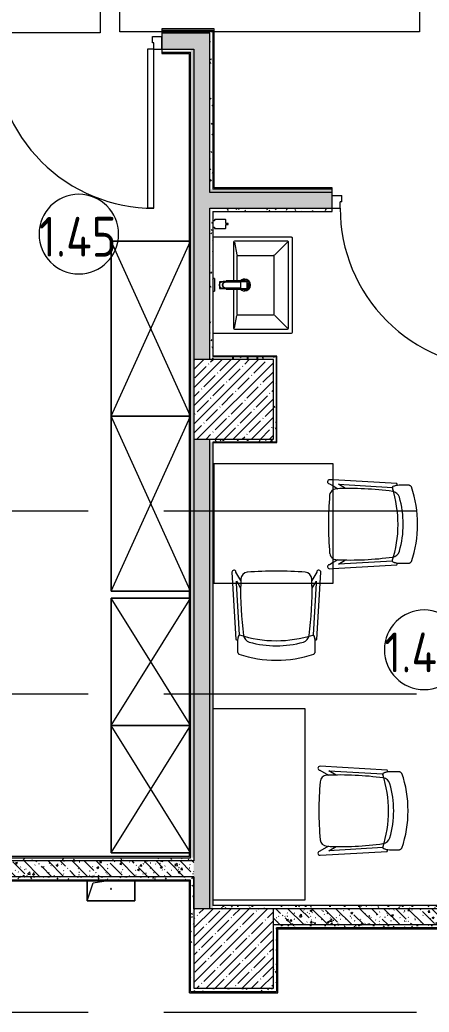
# Model space of a CAD drawing. Header units: millimetres. Extents: x 35881 to 234190, y -8553 to 29063.
# Drawn here: x 77487 to 80059, y 15000 to 21234 of the extents above; entities that cross this region are included whole.
import ezdxf

# ---------------------------------------------------------------- set-up
doc = ezdxf.new("R2010")
doc.units = ezdxf.units.MM
doc.linetypes.add('Осевая', pattern=[3175, 635, -476.25, 1587.5, -476.25])
for name, color, linetype, lineweight in [('0-1', 7, 'Continuous', 9), ('A-AREA-IDEN', 7, 'Continuous', 9), ('A-DOOR', 7, 'Continuous', 9), ('A-DOOR-1', 7, 'Continuous', 13), ('A-DOOR-FRAM', 7, 'Continuous', 13), ('A-GENM', 7, 'Continuous', 9), ('A-WALL', 7, 'Continuous', 9), ('E-ELEC-FIXT-IDEN', 7, 'Continuous', 9), ('I-WALL', 7, 'Continuous', 9), ('P-SANR-FIXT', 7, 'Continuous', 9), ('S-COLS', 7, 'Continuous', 9), ('Оси-2', 7, 'Осевая', 9)]:
    doc.layers.add(name, color=color, linetype=linetype, lineweight=lineweight)
for name, color, linetype, lineweight, true_color in [('A-WALL-1', 7, 'Continuous', 9, 0x3c3c3c), ('A-WALL-FNSH-1', 7, 'Continuous', 9, 0x3c3c3c), ('I-FURN-1', 7, 'Continuous', 9, 0xf0f0f0)]:
    doc.layers.add(name, color=color, linetype=linetype, lineweight=lineweight, true_color=true_color)
doc.styles.add('GOST Common_1', font='GOST_Common.ttf', dxfattribs={"width": 0.9, "height": 250})
pattern_1 = [(135, (0, 0), (-75.43415, -75.43415), [106.68, -17.78, 3.556, -17.78]), (135, (0, 75.39), (-75.43415, -75.43415), []), (50, (0, 0), (127.52922, -11.15758), [13.335, -146.685]), (355, (0, 0), (-24.66966, 133.74002), [10.668, -117.348]), (100.451, (10.63, -0.93), (102.85973, 122.58178), [11.333, -124.663]), (46.184, (0, 35.56), (189.75516, -29.43036), [20.002, -220.027]), (96.636, (15.81, 33.1), (166.1822, 173.1996), [17, -186.995]), (351.184, (0, 35.56), (166.18393, 173.19757), [16.002, -176.022]), (21, (17.78, 26.67), (106.13027, -71.58603), [13.335, -146.685]), (326, (17.78, 26.67), (43.26188, 128.93175), [10.668, -117.348]), (71.451, (26.62, 20.7), (149.39198, 57.34505), [11.333, -124.663]), (37.5, (0, 0), (2.162228, 59.188357), [3.353, -112.573, 3.353, -115.773, -117.792]), (37.5, (0, 0), (2.162228, 59.188357), [-235.052, 3.353, -114.44]), (7.5, (0, 0), (46.773857, 70.126152), [3.353, -64.567, 3.353, -109.906, -44.894]), (7.5, (0, 0), (46.773857, 70.126152), [-181.178, 3.353, -41.542]), (327.5, (-39.65, 0), (94.91367, -4.010093), [3.353, -41.097, 3.353, -135.331, -184.023]), (327.5, (-39.65, 0), (94.91367, -4.010093), [-183.134, 3.353, -180.67]), (317.5, (-57.43, 0), (103.69057, 17.79882), [3.353, -54.432, 3.353, -88.748, -130.683]), (317.5, (-57.43, 0), (103.69057, 17.79882), [-149.885, 3.353, -127.33])]
pattern_2 = [(0, (0, 0), (121.92, 30.48), [10.058, -81.382, 10.058, -81.382, -487.68]), (0, (0, 0), (121.92, 30.48), [-182.88, 10.058, -172.822, 10.058, -81.382, -213.36]), (0, (0, 0), (121.92, 30.48), [-457.2, 10.058, -50.902, 10.058, -142.342]), (120, (45.72, 15.24), (-87.356454, 90.345817), [10.058, -81.382, 10.058, -81.382, -487.68]), (120, (45.72, 15.24), (-87.356454, 90.345817), [-182.88, 10.058, -172.822, 10.058, -81.382, -213.36]), (120, (45.72, 15.24), (-87.356454, 90.345817), [-457.2, 10.058, -50.902, 10.058, -142.342]), (240, (60.96, 76.2), (-34.563546, -120.825817), [10.058, -81.382, 10.058, -81.382, -487.68]), (240, (60.96, 76.2), (-34.563546, -120.825817), [-182.88, 10.058, -172.822, 10.058, -81.382, -213.36]), (240, (60.96, 76.2), (-34.563546, -120.825817), [-457.2, 10.058, -50.902, 10.058, -142.342])]

# ---------------------------------------------------------------- blocks, each defined once
blk = doc.blocks.new('110_Дверь_СКБ_1Ст_Внутренняя1 - Д-11п 1100x2100h_кладовые _все__ коридор _между помещениями блока столовой__ моечные _все_ 2-32102277-План размещения напольных электротехнических лючков и розеток 1 этажа в осях 12-23')
at = {"layer": 'A-DOOR'}
blk.add_arc((-487.5, 50), 1000, 360, 90, dxfattribs=at)
at = {"layer": 'A-DOOR-1'}
for p, q in [((-487.5, 1050), (-447.5, 1050)), ((-487.5, 1050), (-487.5, 50)), ((-447.5, 50), (-447.5, 1050)), ((-487.5, 50), (-447.5, 50))]:
    blk.add_line(p, q, dxfattribs=at)
at = {"layer": 'A-DOOR-FRAM'}
for p, q in [((-487.5, 50), (-537.5, 50)), ((-537.5, 50), (-537.5, -30)), ((-487.5, 50), (-487.5, 10)), ((-487.5, 10), (-477.5, 10)), ((-477.5, 10), (-477.5, -30)), ((502.5, 10), (512.5, 10)), ((502.5, 10), (502.5, -30)), ((562.5, 50), (512.5, 50)), ((512.5, 50), (512.5, 10)), ((562.5, 50), (562.5, -30)), ((-477.5, -30), (-537.5, -30)), ((562.5, -30), (502.5, -30))]:
    blk.add_line(p, q, dxfattribs=at)
blk = doc.blocks.new('BSC_Колонна _Прямоугольная - 500х500-V32-План размещения напольных электротехнических лючков и розеток 1 этажа в осях 12-23')
at = {"layer": 'S-COLS'}
h = blk.add_hatch(dxfattribs=at)
h.set_pattern_fill('FP_46', color=256, style=0, pattern_type=2)
h.set_pattern_definition([(45, (-78830, -15400), (-57.02463, 57.02463), []), (45, (-78772.975, -15400), (-57.02463, 57.02463), [100.806, -20.161, 3.353, -16.808])])
h.paths.add_polyline_path([(-250, -250), (250, -250), (250, 250), (-250, 250)])
for p, q in [((250, 250), (-250, 250)), ((-250, 250), (-250, -250)), ((250, -250), (250, 250)), ((-250, -250), (250, -250))]:
    blk.add_line(p, q, dxfattribs=at)
blk = doc.blocks.new('GM_Отверстие прямоугольное _в плите_ - Отверстие-V41-План размещения напольных электротехнических лючков и розеток 1 этажа в осях 12-23')
at = {"layer": 'A-GENM'}
for p, q in [((-150, -75), (-150, 47)), ((-150, 47), (-150, -75)), ((-150, -75), (-112.5, 37.5)), ((-112.5, 37.5), (-46, 47)), ((150, 47), (150, -75)), ((150, -75), (150, 47)), ((150, -75), (-150, -75)), ((-150, -75), (150, -75))]:
    blk.add_line(p, q, dxfattribs=at)
for start, end in [(360, 180), (180, 360)]:
    blk.add_arc((0, 0), 2.5, start, end, dxfattribs=at)
blk = doc.blocks.new('BSC_Колонна _Прямоугольная - 500х500-V44-План размещения напольных электротехнических лючков и розеток 1 этажа в осях 12-23')
at = {"layer": 'S-COLS'}
h = blk.add_hatch(dxfattribs=at)
h.set_pattern_fill('FP_49', color=256, style=0, pattern_type=2)
h.set_pattern_definition([(45, (-78830, -18850), (-57.02463, 57.02463), []), (45, (-78772.975, -18850), (-57.02463, 57.02463), [100.806, -20.161, 3.353, -16.808])])
h.paths.add_polyline_path([(-250, -250), (250, -250), (250, 250), (-250, 250), (-250, 246.9)])
for p, q in [((250, 250), (-250, 250)), ((-250, 250), (-250, -250)), ((250, -250), (250, 250)), ((-250, -250), (250, -250))]:
    blk.add_line(p, q, dxfattribs=at)
blk = doc.blocks.new('Шкаф параметрический - 1_139п-V168-План размещения напольных электротехнических лючков и розеток 1 этажа в осях 12-23')
at = {"layer": 'I-FURN-1'}
for p, q in [((0, 0), (1100, 500)), ((0, 500), (1100, 0)), ((1100, 500), (0, 500)), ((0, 500), (0, 0)), ((0, 8), (0, 500)), ((0, 500), (1100, 500)), ((1100, 0), (1100, 500)), ((1100, 500), (1100, 8)), ((0, 0), (1100, 0))]:
    blk.add_line(p, q, dxfattribs=at)
blk = doc.blocks.new('Шкаф параметрический - 1_300п-V172-План размещения напольных электротехнических лючков и розеток 1 этажа в осях 12-23')
at = {"layer": 'I-FURN-1'}
for p, q in [((0, 500), (785.3, 9.2)), ((800, 500), (0, 500)), ((0, 500), (0, 9.2)), ((0, 9.2), (0, 500)), ((0, 500), (800, 500)), ((14.7, 9.2), (800, 500)), ((800, 9.2), (800, 500)), ((800, 500), (800, 9.2))]:
    blk.add_line(p, q, dxfattribs=at)
blk = doc.blocks.new('Стол базовый прямоугольный - 1_374п-25637775-План размещения напольных электротехнических лючков и розеток 1 этажа в осях 12-23')
at = {"layer": 'I-FURN-1'}
for p, q in [((375, 375), (-375, 375)), ((-375, 375), (-375, -375)), ((375, -375), (375, 375)), ((-375, -375), (375, -375))]:
    blk.add_line(p, q, dxfattribs=at)
blk = doc.blocks.new('Chair_1 noor 78578 - 1_371п-25637985-План размещения напольных электротехнических лючков и розеток 1 этажа в осях 12-23')
at = {"layer": 'I-FURN-1'}
for p, q in [((-130.5, 405.7), (-130.5, 344.8)), ((359.1, 344.8), (359.1, 405.7)), ((-141.2, 329.7), (-161.2, -23.5)), ((389.8, -23.5), (369.8, 329.7)), ((-135.8, -23.5), (-117.3, 302)), ((345.9, 302), (364.4, -23.5)), ((-110.2, 8.6), (-128.7, -23.5)), ((357.3, -23.5), (338.8, 8.6)), ((-161.2, -23.5), (-165.1, -92)), ((-139.7, -93.5), (-108.8, -39.9)), ((-128.7, -23.5), (-136.5, -37.1)), ((-136.5, -37.1), (-135.8, -23.5)), ((337.4, -39.9), (368.3, -93.5)), ((365.1, -37.1), (357.3, -23.5)), ((364.4, -23.5), (365.1, -37.1)), ((393.7, -92), (389.8, -23.5))]:
    blk.add_line(p, q, dxfattribs=at)
for centre, radius, start, end in [((114.3, -271.9), 732.8, 71.31737, 108.68328), ((114.3, -279.3), 660.4, 111.69998, 112.75632), ((-37.4, 344.8), 93.1, 180, 204.98637), ((-37.4, 344.8), 93.1, 186.47848, 204.98637), ((114.3, -408), 746, 71.94453, 107.82764), ((-41.4, 297.5), 50.8, 106.17353, 171.9659), ((114.3, -239.2), 609.6, 73.82647, 106.17353), ((270, 297.5), 50.8, 8.0341, 73.82647), ((266, 344.8), 93.1, 334.47697, 360), ((266, 344.8), 93.1, 335.01363, 353.52152), ((114.3, -279.3), 660.4, 67.24368, 68.30002), ((-116, 308.2), 6.35, 204.98637, 258.40915), ((-116, 308.2), 6.35, 204.98637, 287.82764), ((1798.9, 37.7), 1909.3, 171.9659, 181.83764), ((-1570.3, 37.7), 1909.3, 358.16236, 8.0341), ((344.3, 307.4), 6.35, 281.41858, 334.47697), ((344.6, 308.2), 6.35, 281.59085, 335.01363), ((1798.9, 37.7), 1909.3, 180.87613, 181.83728), ((-1570.3, 37.7), 1909.3, 358.16272, 359.12387), ((1798.9, 37.7), 1909.3, 181.83728, 182.33066), ((1798.9, 37.7), 1909.3, 181.83764, 182.62606), ((-64, -47.7), 44.5, 182.62606, 265.09121), ((292.6, -47.7), 44.4, 275.93956, 357.37394), ((-1570.3, 37.7), 1909.3, 357.37394, 358.16236), ((-1570.3, 37.7), 1909.3, 357.66934, 358.16272), ((-152.4, -92.7), 12.7, 176.75, 356.75), ((114.8, 2033.8), 2133.6, 265.09121, 274.90442), ((381, -92.7), 12.7, 183.25, 3.25)]:
    blk.add_arc(centre, radius, start, end, dxfattribs=at)
for points in [[(-120.4, 422.3), (-122, 420.8), (-124.7, 417.8), (-127.8, 413.5), (-129.8, 409.4), (-130.4, 406.9), (-130.5, 405.7)], [(359.1, 405.7), (359, 406.9), (358.4, 409.4), (356.4, 413.5), (353.3, 417.8), (350.6, 420.8), (349, 422.3)]]:
    blk.add_open_spline(points, degree=3, dxfattribs=at)
blk = doc.blocks.new('Chair_1 noor 78578 - 1_371п-V173-План размещения напольных электротехнических лючков и розеток 1 этажа в осях 12-23')
at = {"layer": 'I-FURN-1'}
for p, q in [((-130.5, 405.7), (-130.5, 344.8)), ((359.1, 344.8), (359.1, 405.7)), ((-141.2, 329.7), (-163.9, -70.7)), ((392.5, -70.7), (369.8, 329.7)), ((-136.5, -37.1), (-117.3, 302)), ((345.9, 302), (365.1, -37.1)), ((-110.2, 8.6), (-136.5, -37.1)), ((365.1, -37.1), (338.8, 8.6)), ((-126.6, -70.7), (-108.8, -39.9)), ((337.4, -39.9), (355.2, -70.7)), ((-163.9, -70.7), (-165.1, -92)), ((-139.7, -93.5), (-126.6, -70.7)), ((355.2, -70.7), (368.3, -93.5)), ((393.7, -92), (392.5, -70.7))]:
    blk.add_line(p, q, dxfattribs=at)
for centre, radius, start, end in [((114.3, -271.9), 732.8, 71.31737, 108.68328), ((114.3, -279.3), 660.4, 111.69998, 112.75632), ((-37.4, 344.8), 93.1, 180, 204.98637), ((-37.4, 344.8), 93.1, 186.47848, 204.98637), ((114.3, -408), 746, 71.94453, 107.82764), ((-41.4, 297.5), 50.8, 106.17353, 171.9659), ((114.3, -239.2), 609.6, 73.82647, 106.17353), ((270, 297.5), 50.8, 8.0341, 73.82647), ((266, 344.8), 93.1, 334.47697, 360), ((266, 344.8), 93.1, 335.01363, 353.52152), ((114.3, -279.3), 660.4, 67.24368, 68.30002), ((-116, 308.2), 6.35, 204.98637, 258.40915), ((-116, 308.2), 6.35, 204.98637, 287.82764), ((1798.9, 37.7), 1909.3, 171.9659, 182.62606), ((-1570.3, 37.7), 1909.3, 357.37394, 8.0341), ((344.3, 307.4), 6.35, 281.41858, 334.47697), ((344.6, 308.2), 6.35, 281.59085, 335.01363), ((1798.9, 37.7), 1909.3, 180.87613, 182.33066), ((-1570.3, 37.7), 1909.3, 357.66934, 359.12387), ((-64, -47.7), 44.5, 182.62606, 210.11445), ((292.6, -47.7), 44.5, 330.22914, 357.37394), ((-152.4, -92.7), 12.7, 176.75, 356.75), ((-64, -47.7), 44.4, 211.29097, 265.09121), ((114.8, 2033.8), 2133.6, 265.09121, 274.90442), ((292.6, -47.7), 44.4, 275.93956, 328.68775), ((381, -92.7), 12.7, 183.25, 3.25)]:
    blk.add_arc(centre, radius, start, end, dxfattribs=at)
for points in [[(-120.4, 422.3), (-122, 420.8), (-124.7, 417.8), (-127.8, 413.5), (-129.8, 409.4), (-130.4, 406.9), (-130.5, 405.7)], [(359.1, 405.7), (359, 406.9), (358.4, 409.4), (356.4, 413.5), (353.3, 417.8), (350.6, 420.8), (349, 422.3)]]:
    blk.add_open_spline(points, degree=3, dxfattribs=at)
blk = doc.blocks.new('Chair_1 noor 78578 - 1_385п-25638128-План размещения напольных электротехнических лючков и розеток 1 этажа в осях 12-23')
at = {"layer": 'I-FURN-1'}
for p, q in [((-130.5, 405.7), (-130.5, 344.8)), ((359.1, 344.8), (359.1, 405.7)), ((-141.2, 329.7), (-165.1, -92)), ((393.7, -92), (369.8, 329.7)), ((-136.5, -37.1), (-117.3, 302)), ((345.9, 302), (365.1, -37.1)), ((-110.2, 8.6), (-136.5, -37.1)), ((365.1, -37.1), (338.8, 8.6)), ((-139.7, -93.5), (-108.8, -39.9)), ((337.4, -39.9), (368.3, -93.5))]:
    blk.add_line(p, q, dxfattribs=at)
for centre, radius, start, end in [((114.3, -271.9), 732.8, 71.31737, 108.68328), ((114.3, -279.3), 660.4, 111.69998, 112.75632), ((-37.4, 344.8), 93.1, 180, 204.98637), ((-37.4, 344.8), 93.1, 186.47848, 204.98637), ((114.3, -408), 746, 71.94453, 107.82764), ((-41.4, 297.5), 50.8, 106.17353, 171.9659), ((114.3, -239.2), 609.6, 73.82647, 106.17353), ((270, 297.5), 50.8, 8.0341, 73.82647), ((266, 344.8), 93.1, 334.47697, 360), ((266, 344.8), 93.1, 335.01363, 353.52152), ((114.3, -279.3), 660.4, 67.24368, 68.30002), ((-116, 308.2), 6.35, 204.98637, 258.40915), ((-116, 308.2), 6.35, 204.98637, 287.82764), ((1798.9, 37.7), 1909.3, 171.9659, 182.62606), ((-1570.3, 37.7), 1909.3, 357.37394, 8.0341), ((344.3, 307.4), 6.35, 281.41858, 334.47697), ((344.6, 308.2), 6.35, 281.59085, 335.01363), ((1798.9, 37.7), 1909.3, 180.87613, 182.33066), ((-1570.3, 37.7), 1909.3, 357.66934, 359.12387), ((-64, -47.7), 44.5, 182.62606, 265.09121), ((292.6, -47.7), 44.4, 275.93956, 357.37394), ((-152.4, -92.7), 12.7, 176.75, 356.75), ((114.8, 2033.8), 2133.6, 265.09121, 274.90442), ((381, -92.7), 12.7, 183.25, 3.25)]:
    blk.add_arc(centre, radius, start, end, dxfattribs=at)
for points in [[(-120.4, 422.3), (-122, 420.8), (-124.7, 417.8), (-127.8, 413.5), (-129.8, 409.4), (-130.4, 406.9), (-130.5, 405.7)], [(359.1, 405.7), (359, 406.9), (358.4, 409.4), (356.4, 413.5), (353.3, 417.8), (350.6, 420.8), (349, 422.3)]]:
    blk.add_open_spline(points, degree=3, dxfattribs=at)
blk = doc.blocks.new('Стол базовый прямоугольный - 1_383п-25638213-План размещения напольных электротехнических лючков и розеток 1 этажа в осях 12-23')
at = {"layer": 'I-FURN-1'}
for p, q in [((-600, 280), (-600, -300)), ((600, -300), (600, 280)), ((-600, -300), (600, -300))]:
    blk.add_line(p, q, dxfattribs=at)
blk = doc.blocks.new('сифон - Для раковины-V217-План размещения напольных электротехнических лючков и розеток 1 этажа в осях 12-23')
at = {"layer": 'P-SANR-FIXT'}
for p, q in [((116.7, 26), (15, 26)), ((116.7, 26), (116.7, 22.5)), ((200, 40), (191.1, 40)), ((191.1, -40), (191.1, 40)), ((200, 40), (200, -40)), ((15, -26), (116.7, -26)), ((116.7, -20.6), (116.7, -26)), ((191.1, -40), (200, -40))]:
    blk.add_line(p, q, dxfattribs=at)
for start, end in [(46.114, 180), (180, 315)]:
    blk.add_arc((0, 0), 30, start, end, dxfattribs=at)
blk = doc.blocks.new('раковина - 400 x 500mm-V229-План размещения напольных электротехнических лючков и розеток 1 этажа в осях 12-23')
at = {"layer": 'P-SANR-FIXT'}
for p, q in [((-249.5, -5), (-249.5, -495)), ((352.5, -495), (352.5, -5)), ((-224.5, -135), (-224.5, -470)), ((31.7, -130), (-219.5, -130)), ((-219.5, -135), (-139.5, -151)), ((-134.5, -155), (-134.5, -380)), ((-126, -150), (-129.5, -150)), ((31.7, -150), (-126, -150)), ((322.5, -130), (73.7, -130)), ((233.5, -150), (73.7, -150)), ((238.5, -155), (238.5, -380)), ((322.5, -135), (242.8, -150.5)), ((327.5, -470), (327.5, -135)), ((-219.5, -470), (-137.6, -388.1)), ((-129.5, -385), (233.5, -385)), ((322.5, -470), (240.2, -387.7)), ((-219.5, -475), (322.5, -475)), ((-244.5, -500), (347.5, -500))]:
    blk.add_line(p, q, dxfattribs=at)
for centre, radius, start, end in [((-244.5, -5), 5, 90, 180), ((347.5, -5), 5, 0, 90), ((-219.5, -135), 5, 90, 180), ((-129.5, -155), 5, 90, 180), ((52.6, -199.9), 37.5, 125.88015, 180), ((52.6, -199.9), 37.5, 360, 53.7374), ((233.5, -155), 5, 0, 90), ((322.5, -135), 5, 0, 90), ((52.6, -199.9), 37.5, 180, 360), ((52.6, -199.9), 23, 165.97899, 180), ((52.6, -199.9), 23, 180, 194.02009), ((52.6, -199.9), 23, 226.09991, 314.07203), ((52.6, -199.9), 23, 360, 12.69748), ((52.6, -199.9), 23, 347.30067, 360), ((-129.5, -380), 5, 180, 270), ((233.5, -380), 5, 270, 360), ((-244.5, -495), 5, 180, 270), ((-219.5, -470), 5, 180, 270), ((322.5, -470), 5, 270, 0), ((347.5, -495), 5, 270, 0)]:
    blk.add_arc(centre, radius, start, end, dxfattribs=at)
blk = doc.blocks.new('смеситель для раковины - Default-V199-План размещения напольных электротехнических лючков и розеток 1 этажа в осях 12-23')
at = {"layer": '0-1'}
for p, q in [((21, 151.6), (-21, 151.6)), ((20.3, 111.8), (-20.3, 111.8)), ((-22.8, 2.9), (-21.7, 15.4)), ((-20.7, 17.2), (-20.7, 16.7)), ((-20.3, 19.4), (-20.3, 15.8)), ((20.3, 15.8), (20.3, 19.4)), ((20.8, 16.7), (20.8, 17.2))]:
    blk.add_line(p, q, dxfattribs=at)
at = {"layer": '0-1', "flags": 128}
for points in [[(-21, 151.3), (-21, 147.9), (-21, 145.7), (-21, 145.2), (-21, 144.9), (-21, 144.8), (-21, 144.7), (-21, 144.7)], [(21, 89.1), (21, 88.6), (21, 88.3), (21, 88.3)], [(21.7, 15.4), (22.3, 8.3), (22.8, 2.9)]]:
    blk.add_lwpolyline(points, dxfattribs=at)
at = {"layer": 'P-SANR-FIXT'}
for p, q in [((21, 151.6), (-21, 151.6)), ((-21, 151.6), (-21, -23)), ((21, -23), (21, 151.6)), ((-20.3, 111.8), (-20.3, 111.8)), ((-20.3, 111.8), (-20.3, 109.7)), ((20.3, 109.7), (20.3, 111.8)), ((20.3, 111.8), (20.3, 111.8)), ((-21, -23), (21, -23))]:
    blk.add_line(p, q, dxfattribs=at)
at = {"layer": 'P-SANR-FIXT', "flags": 128}
for points in [[(-21, 144), (-21, 91), (-21, 37.9)], [(21, 37.9), (21, 91), (21, 144)], [(-20.3, 19.4), (-20.3, 60.2), (-20.3, 109.7)], [(20.3, 109.7), (20.3, 60.2), (20.3, 19.4)], [(-20.3, 15.8), (-20.3, 17.1), (-20.3, 18.4)], [(20.3, 18.4), (20.3, 17.1), (20.3, 15.8)], [(21, 17.1), (21, 22.3), (21, 27.5), (21, 32.7), (21, 37.9)], [(21, 15.1), (21, 15.6), (21, 16.1), (21, 16.6), (21, 17.1)], [(22.9, -1.8), (22.4, 2.9), (22, 7.6), (21.5, 12.3), (21.1, 17.1)], [(21.1, 17.1), (21.5, 12.3), (22, 7.6), (22.4, 2.9), (22.9, -1.8)]]:
    blk.add_lwpolyline(points, dxfattribs=at)
at = {"layer": 'P-SANR-FIXT'}
for centre, major_axis, ratio, start_param, end_param in [((-9809.3, 72.1), (-9788.3, 0.5), 0.986286, 3.135948, 3.138103), ((0, 17.2), (20.8, 0), 0.98634, 3.060685, 3.141593), ((0, 17.2), (20.8, 0), 0.98634, 3.141593, 3.395551), ((0, 17.2), (20.8, 0), 0.98634, 3.707105, 3.769911), ((0, 17.2), (20.8, 0), 0.98634, 5.654867, 5.717635), ((0, 17.2), (-20.8, 0), 0.98634, 2.887544, 3.141593), ((0, 17.2), (20.8, 0), 0.98634, 0, 0.080911), ((0, 17.2), (20.8, 0), 0.98634, 4.154533, 5.270098)]:
    blk.add_ellipse(centre, major_axis=major_axis, ratio=ratio, start_param=start_param, end_param=end_param, dxfattribs=at)
for points, knots in [([(-21, 151.6), (-21, 151.7), (-21, 151.5), (-21, 150.5), (-21, 148.7), (-21, 146.9), (-21, 145.2), (-21, 144.4), (-21, 144)], [0.4444444, 0.4444444, 0.4444444, 0.4444444, 0.5555556, 0.6666667, 0.7777778, 0.8888889, 0.9444444, 1, 1, 1, 1]), ([(21, 144), (21, 144.4), (21, 145.2), (21, 146.9), (21, 148.7), (21, 150.5), (21, 151.5), (21, 151.7), (21, 151.6)], [0, 0, 0, 0, 0.0555556, 0.1111111, 0.2222222, 0.3333333, 0.4444444, 0.5555556, 0.5555556, 0.5555556, 0.5555556]), ([(-21.8, 13.9), (-21.8, 14.6), (-21.7, 16.1), (-21.6, 18.9), (-21.5, 22.1), (-21.5, 25.2), (-21.4, 27.9), (-21.4, 30), (-21.4, 31.8), (-21.3, 33.4), (-21.3, 34.5), (-21.3, 35.6), (-21.3, 37), (-21.3, 38.7), (-21.2, 41), (-21.2, 44.2), (-21.2, 48.8), (-21.1, 54.3), (-21.1, 59.3), (-21.1, 63.2), (-21.1, 66.1), (-21.1, 68.8), (-21.1, 72.5), (-21, 78.9), (-21, 84.5), (-21, 88.1)], [0, 0, 0, 0, 0.083333, 0.166667, 0.25, 0.333333, 0.375, 0.416667, 0.458333, 0.479167, 0.5, 0.520833, 0.541667, 0.583333, 0.625, 0.666667, 0.708333, 0.75, 0.791667, 0.8125, 0.833333, 0.854167, 0.875, 0.916667, 1, 1, 1, 1]), ([(21, 88.1), (21, 84.5), (21, 78.9), (21.1, 72.5), (21.1, 68.8), (21.1, 66.1), (21.1, 63.2), (21.1, 59.3), (21.2, 54.3), (21.2, 48.8), (21.2, 44.2), (21.3, 41), (21.3, 38.7), (21.3, 37), (21.3, 35.6), (21.3, 34.5), (21.3, 33.4), (21.4, 31.8), (21.4, 30), (21.4, 27.9), (21.5, 25.2), (21.5, 22.1), (21.6, 18.9), (21.7, 16.1), (21.8, 14.6), (21.8, 13.9)], [0, 0, 0, 0, 0.083333, 0.125, 0.145833, 0.166667, 0.1875, 0.208333, 0.25, 0.291667, 0.333333, 0.375, 0.416667, 0.458333, 0.479167, 0.5, 0.520833, 0.541667, 0.583333, 0.625, 0.666667, 0.75, 0.833333, 0.916667, 1, 1, 1, 1]), ([(-21.1, 17.1), (-21.2, 16.5), (-21.3, 15.4), (-21.5, 13.7), (-21.6, 11.8), (-21.9, 9.3), (-22.1, 7.6), (-22.4, 5.3), (-22.6, 3), (-22.8, 1.4), (-22.9, 0.3)], [0, 0, 0, 0, 0.1, 0.2, 0.3, 0.4, 0.6, 0.7, 0.8, 1, 1, 1, 1]), ([(-22.6, 3.6), (-22.6, 3.8), (-22.5, 4.4), (-22.4, 5.5), (-22.3, 6.9), (-22.2, 8.4), (-22, 10.9), (-21.9, 12.9), (-21.8, 13.9)], [0.3178487, 0.3178487, 0.3178487, 0.3178487, 0.375, 0.5, 0.625, 0.75, 0.875, 1, 1, 1, 1]), ([(21, 15.1), (20.9, 14), (20.5, 11.7), (19.3, 8.5), (17.6, 5.5), (14.8, 1.9), (11.1, -0.9), (6.8, -2.8), (3.4, -3.6), (0, -3.8), (-4.5, -3.5), (-10.1, -1.7), (-14.7, 1.9), (-17.6, 5.5), (-19.3, 8.4), (-20.5, 11.7), (-20.9, 13.9), (-21, 15)], [0, 0, 0, 0, 0.055556, 0.111111, 0.166667, 0.222222, 0.333333, 0.388889, 0.444444, 0.5, 0.555556, 0.666667, 0.777778, 0.833333, 0.888889, 0.944444, 1, 1, 1, 1]), ([(20.3, 19.4), (20.3, 18.2), (20.2, 15.9), (19.3, 12.3), (18, 9.6), (16.8, 7.5), (15.7, 6), (14.5, 4.7), (12.8, 3), (10.4, 1.2), (7.1, -0.4), (2.4, -1.7), (-2.5, -1.7), (-7.1, -0.4), (-10.9, 1.5), (-13.6, 3.7), (-15.4, 5.7), (-16.5, 7.1), (-17.7, 9), (-18.9, 11.5), (-20, 15), (-20.3, 17.7), (-20.3, 19.4)], [0, 0, 0, 0, 0.055556, 0.111111, 0.166667, 0.194444, 0.222222, 0.25, 0.277778, 0.333333, 0.388889, 0.444444, 0.555556, 0.611111, 0.666667, 0.75, 0.770833, 0.791667, 0.833333, 0.875, 0.916667, 1, 1, 1, 1]), ([(20.3, 15.8), (20.3, 13.7), (19.8, 10.7), (17.9, 6.9), (16.3, 4.7), (14.8, 3.1), (13, 1.5), (11.1, 0.2), (9, -0.8), (7.3, -1.5), (5.5, -2), (3.6, -2.4), (1.4, -2.7), (-0.9, -2.7), (-3.3, -2.5), (-5.5, -2), (-7.7, -1.3), (-9.8, -0.4), (-11.7, 0.6), (-13.5, 1.9), (-15.1, 3.4), (-16.9, 5.4), (-19.5, 9.5), (-20.3, 13.2), (-20.3, 15.8)], [0, 0, 0, 0, 0.111111, 0.166667, 0.222222, 0.25, 0.277778, 0.333333, 0.361111, 0.388889, 0.416667, 0.444444, 0.479167, 0.513889, 0.548611, 0.583333, 0.618056, 0.652778, 0.6875, 0.722222, 0.756944, 0.791667, 0.861111, 1, 1, 1, 1]), ([(21.1, 19.2), (21.3, 18.6), (21.7, 16.8), (21.8, 15.1), (21.8, 13.9)], [0.8206896, 0.8206896, 0.8206896, 0.8206896, 0.8888889, 1, 1, 1, 1]), ([(21.1, 17.1), (21.1, 16.7), (21.2, 16), (21.3, 15), (21.4, 13.9), (21.6, 12.5), (21.8, 10.8), (22, 8.7), (22.2, 6.9), (22.4, 5.5), (22.5, 4.5), (22.6, 3.4), (22.7, 2.4), (22.8, 1.5), (22.9, 0.8), (22.9, 0.4), (22.9, 0.3)], [0, 0, 0, 0, 0.0625, 0.125, 0.1875, 0.25, 0.375, 0.5, 0.625, 0.6875, 0.75, 0.8125, 0.875, 0.9375, 0.96875, 1, 1, 1, 1]), ([(21.8, 13.9), (21.8, 13.3), (21.9, 11.9), (22, 10), (22.2, 8.4), (22.2, 7.3), (22.3, 6.4), (22.4, 5.2), (22.6, 3.7), (22.8, 2), (22.9, 0.8), (22.9, 0.3)], [0, 0, 0, 0, 0.083333, 0.166667, 0.25, 0.333333, 0.416667, 0.5, 0.666667, 0.833333, 1, 1, 1, 1]), ([(22.1, 7), (22.2, 6.5), (22.8, 4.3), (23, 2), (22.9, 0.3)], [0.8, 0.8, 0.8, 0.8, 0.85, 1, 1, 1, 1]), ([(22.9, -1.8), (22.6, -4.5), (21.7, -8.2), (19.1, -12.8), (16.7, -15.9), (13.7, -18.5), (10.4, -20.6), (6.8, -22.1), (3.4, -22.8), (0.5, -23), (-2.9, -22.9), (-6.8, -22.1), (-10.7, -20.5), (-13.4, -18.7), (-15.3, -17.2), (-17, -15.4), (-19, -12.9), (-20.6, -10.1), (-21.5, -8), (-21.7, -7.4)], [0, 0, 0, 0, 0.1111111, 0.1666667, 0.2222222, 0.2777778, 0.3333333, 0.3888889, 0.4444444, 0.4791667, 0.5138889, 0.5833333, 0.6527778, 0.6875, 0.7222222, 0.7569444, 0.7916667, 0.8611111, 0.8888889, 0.8888889, 0.8888889, 0.8888889])]:
    blk.add_open_spline(points, degree=3, knots=knots, dxfattribs=at)
for points in [[(-22.9, 0.3), (-23, 2.1), (-22.8, 3.8), (-22.4, 5.5)], [(-21.8, 13.9), (-21.8, 15.7), (-21.5, 17.5), (-21.1, 19.2)], [(-21.1, 17.1), (-21.1, 16.7), (-21.1, 16), (-21, 15.3), (-21, 15)], [(21, 37.9), (21, 36.1), (21, 32.7), (21.1, 27.5), (21.1, 22.3), (21.1, 18.8), (21.1, 17.1)], [(21.1, 17.1), (21.1, 16.7), (21.1, 16.1), (21, 15.4), (21, 15.1)], [(22.9, 0.3), (22.8, 1.7), (22.5, 4.5), (22, 8.7), (21.5, 12.9), (21.2, 15.7), (21.1, 17.1)], [(22.9, 0.3), (22.9, -0.1), (22.9, -0.4), (22.9, -0.8)]]:
    blk.add_open_spline(points, degree=3, dxfattribs=at)
blk = doc.blocks.new('TOY_Диспансер мыло - Дозатор Elegance new 11654 019001 хром-30769669-План размещения напольных электротехнических лючков и розеток 1 этажа в осях 12-23')
at = {"layer": 'A-GENM'}
for p, q in [((97.5, 89.2), (97.5, 21.5)), ((122.2, 91.2), (99.5, 91.2)), ((127.9, 106.1), (122.2, 106.1)), ((122.2, 106.1), (122.2, 91.2)), ((127.9, 91.2), (127.9, 106.1)), ((150.5, 91.2), (127.9, 91.2)), ((152.5, 21.5), (152.5, 89.2)), ((99.5, 19.5), (105, 19.5)), ((105, 19.5), (105, 10)), ((145, 10), (145, 19.5)), ((145, 19.5), (150.5, 19.5))]:
    blk.add_line(p, q, dxfattribs=at)
for centre, start, end in [((99.5, 89.2), 90, 180), ((150.5, 89.2), 360, 90), ((99.5, 21.5), 180, 270), ((150.5, 21.5), 270, 0)]:
    blk.add_arc(centre, 2, start, end, dxfattribs=at)
blk = doc.blocks.new('Марка_Помещения - Номер-25198446-План размещения напольных электротехнических лючков и розеток 1 этажа в осях 12-23')
at = {"layer": 'A-AREA-IDEN'}
for start, end in [(360, 180), (180, 360)]:
    blk.add_arc((0, 0), 2.5, start, end, dxfattribs=at)

msp = doc.modelspace()

# ---------------------------------------------------------------- hatches: boundary and pattern name
at = {"layer": 'I-WALL'}
h = msp.add_hatch(dxfattribs=at)
h.set_pattern_fill('FP_58', color=256, style=0, pattern_type=2)
h.set_pattern_definition(pattern_2)
h.paths.add_polyline_path([(78579.8, 21150), (78679.8, 21150), (78679.8, 21170), (78379.8, 21170), (78379.8, 21150)])
h.paths.add_polyline_path([(77279.8, 21150), (77279.8, 21170), (76169.8, 21170), (76169.8, 21150)])
h.paths.add_polyline_path([(74719.8, 21150), (74719.8, 21170), (70210, 21170), (70210, 21150), (73176.6, 21150)])
h.paths.add_polyline_path([(69060, 21150), (69060, 21170), (68295, 21170), (68295, 21150), (68812.3, 21150)])
h.paths.add_polyline_path([(67145, 21150), (67145, 21170), (66260, 21170), (66260, 21150)])
h = msp.add_hatch(dxfattribs=at)
h.set_pattern_fill('FP_22', color=256, style=0, pattern_type=2)
h.set_pattern_definition(pattern_1)
h.paths.add_polyline_path([(78579.8, 21050), (78579.8, 21150), (78379.8, 21150), (78379.8, 21050)])
h.paths.add_polyline_path([(77279.8, 21050), (77279.8, 21150), (76144.8, 21150), (76144.8, 21050), (76799.5, 21050)])
h.paths.add_polyline_path([(74744.8, 21050), (74744.8, 21150), (70810, 21150), (70810, 21050), (73176.6, 21050)])
h.paths.add_polyline_path([(70267, 21050), (70310, 21050), (70310, 21150), (70185, 21150), (70185, 21050), (70210, 21050)])
h.paths.add_polyline_path([(69060, 21050), (69085, 21050), (69085, 21150), (68270, 21150), (68270, 21050), (68812.3, 21050)])
h = msp.add_hatch(dxfattribs=at)
h.set_pattern_fill('FP_22', color=256, style=0, pattern_type=2)
h.set_pattern_definition(pattern_1)
h.paths.add_polyline_path([(78579.8, 15150), (78580, 15150.8), (78580, 15650), (78679.8, 15650), (78679.8, 18600), (78580, 18600), (78580, 19100), (78679.8, 19100), (78679.8, 21150), (78579.8, 21150), (78579.8, 15850)])
h = msp.add_hatch(dxfattribs=at)
h.set_pattern_fill('FP_58', color=256, style=0, pattern_type=2)
h.set_pattern_definition(pattern_2)
h.paths.add_polyline_path([(78679.8, 20170), (78699.8, 20170), (78699.8, 21170), (78679.8, 21170), (78679.8, 20923.7)])
h = msp.add_hatch(dxfattribs=at)
h.set_pattern_fill('FP_58', color=256, style=0, pattern_type=2)
h.set_pattern_definition(pattern_2)
h.paths.add_polyline_path([(78559.8, 21030), (78559.8, 21050), (78379.8, 21050), (78379.8, 21030)])
h.paths.add_polyline_path([(76819.5, 21030), (77279.8, 21030), (77279.8, 21050), (76799.5, 21050), (76799.5, 21030)])
h = msp.add_hatch(dxfattribs=at)
h.set_pattern_fill('FP_58', color=256, style=0, pattern_type=2)
h.set_pattern_definition(pattern_2)
h.paths.add_polyline_path([(78559.8, 15970), (78579.8, 15970), (78579.8, 21050), (78559.8, 21050), (78559.8, 15978)])
h = msp.add_hatch(dxfattribs=at)
h.set_pattern_fill('FP_58', color=256, style=0, pattern_type=2)
h.set_pattern_definition(pattern_2)
h.paths.add_polyline_path([(84490.7, 20150), (84490.7, 20170), (84380, 20170), (84380, 20150), (84480, 20150)])
h.paths.add_polyline_path([(82830, 20150), (83430, 20150), (83430, 20170), (82830, 20170)])
h.paths.add_polyline_path([(81730, 20150), (81730, 20170), (80550, 20170), (80550, 20150), (81550, 20150)])
h.paths.add_polyline_path([(79450, 20150), (79450, 20170), (78679.8, 20170), (78679.8, 20150), (78995.7, 20150)])
h = msp.add_hatch(dxfattribs=at)
h.set_pattern_fill('FP_22', color=256, style=0, pattern_type=2)
h.set_pattern_definition(pattern_1)
h.paths.add_polyline_path([(81450, 20050), (81450, 20150), (80550, 20150), (80550, 20050), (81177.9, 20050)])
h.paths.add_polyline_path([(79450, 20050), (79450, 20150), (78679.8, 20150), (78679.8, 20050), (78995.7, 20050)])
h = msp.add_hatch(dxfattribs=at)
h.set_pattern_fill('FP_58', color=256, style=0, pattern_type=2)
h.set_pattern_definition(pattern_2)
h.paths.add_polyline_path([(78699.8, 19100), (78699.8, 20050), (78679.8, 20050), (78679.8, 19100)])
h = msp.add_hatch(dxfattribs=at)
h.set_pattern_fill('FP_58', color=256, style=0, pattern_type=2)
h.set_pattern_definition(pattern_2)
h.paths.add_polyline_path([(80629, 20030), (80630, 20030), (80630, 20050), (80550, 20050), (80550, 20030)])
h.paths.add_polyline_path([(79450, 20030), (79450, 20050), (78699.8, 20050), (78699.8, 20030), (78995.7, 20030)])
h = msp.add_hatch(dxfattribs=at)
h.set_pattern_fill('FP_58', color=256, style=0, pattern_type=2)
h.set_pattern_definition(pattern_2)
h.paths.add_polyline_path([(79080, 19100), (79100, 19100), (79100, 19120), (78699.8, 19120), (78699.8, 19100), (78995.7, 19100)])
h = msp.add_hatch(dxfattribs=at)
h.set_pattern_fill('FP_58', color=256, style=0, pattern_type=2)
h.set_pattern_definition(pattern_2)
h.paths.add_polyline_path([(79100, 18580), (79100, 19100), (79080, 19100), (79080, 18580)])
h = msp.add_hatch(dxfattribs=at)
h.set_pattern_fill('FP_58', color=256, style=0, pattern_type=2)
h.set_pattern_definition(pattern_2)
h.paths.add_polyline_path([(78699.8, 18580), (79080, 18580), (79080, 18600), (78679.8, 18600), (78679.8, 18580)])
h = msp.add_hatch(dxfattribs=at)
h.set_pattern_fill('FP_58', color=256, style=0, pattern_type=2)
h.set_pattern_definition(pattern_2)
h.paths.add_polyline_path([(78679.8, 15650), (78699.8, 15650), (78699.8, 18580), (78679.8, 18580), (78679.8, 16052.3)])
h = msp.add_hatch(dxfattribs=at)
h.set_pattern_fill('FP_58', color=256, style=0, pattern_type=2)
h.set_pattern_definition(pattern_2)
h.paths.add_polyline_path([(78579.8, 15950), (78579.8, 15970), (76419.8, 15970), (76419.8, 15950), (77541, 15950)])
h = msp.add_hatch(dxfattribs=at)
h.set_pattern_fill('FP_22', color=256, style=0, pattern_type=2)
h.set_pattern_definition(pattern_1)
h.paths.add_polyline_path([(78579.8, 15850), (78579.8, 15950), (76419.8, 15950), (76419.8, 15850), (77541, 15850)])
h = msp.add_hatch(dxfattribs=at)
h.set_pattern_fill('FP_58', color=256, style=0, pattern_type=2)
h.set_pattern_definition(pattern_2)
h.paths.add_polyline_path([(78552, 15830), (78560, 15830), (78560, 15850), (76419.8, 15850), (76419.8, 15830), (77541, 15830)])
h = msp.add_hatch(dxfattribs=at)
h.set_pattern_fill('FP_58', color=256, style=0, pattern_type=2)
h.set_pattern_definition(pattern_2)
h.paths.add_polyline_path([(78560, 15150), (78580, 15150), (78580, 15850), (78560, 15850), (78560, 15830)])
h = msp.add_hatch(dxfattribs=at)
h.set_pattern_fill('FP_58', color=256, style=0, pattern_type=2)
h.set_pattern_definition(pattern_2)
h.paths.add_polyline_path([(81050, 15650), (81050, 15670), (78699.8, 15670), (78699.8, 15650), (80450.5, 15650)])
h = msp.add_hatch(dxfattribs=at)
h.set_pattern_fill('FP_22', color=256, style=0, pattern_type=2)
h.set_pattern_definition(pattern_1)
h.paths.add_polyline_path([(81050, 15550), (81050, 15650), (79080, 15650), (79080, 15550), (80450.5, 15550)])
h = msp.add_hatch(dxfattribs=at)
h.set_pattern_fill('FP_58', color=256, style=0, pattern_type=2)
h.set_pattern_definition(pattern_2)
h.paths.add_polyline_path([(81022, 15530), (81030, 15530), (81030, 15550), (79080, 15550), (79080, 15530), (80450.5, 15530)])
h = msp.add_hatch(dxfattribs=at)
h.set_pattern_fill('FP_58', color=256, style=0, pattern_type=2)
h.set_pattern_definition(pattern_2)
h.paths.add_polyline_path([(79100, 15130), (79100, 15530), (79080, 15530), (79080, 15130)])
h = msp.add_hatch(dxfattribs=at)
h.set_pattern_fill('FP_58', color=256, style=0, pattern_type=2)
h.set_pattern_definition(pattern_2)
h.paths.add_polyline_path([(78560, 15130), (78579.8, 15150), (78560, 15150)])
h.paths.add_polyline_path([(79080, 15130), (79080, 15150), (78580, 15150), (78560, 15130), (78995.7, 15130)])

# ---------------------------------------------------------------- linework, layer by layer
at = {"layer": 'A-WALL'}
for p, q in [((78379.8, 21170), (78679.8, 21170)), ((78679.8, 21150), (78379.8, 21150)), ((78699.8, 21170), (78699.8, 20170)), ((78559.8, 15970), (78559.8, 21030)), ((79450, 20170), (78699.8, 20170)), ((78699.8, 20030), (79450, 20030)), ((78699.8, 20030), (78699.8, 19120)), ((78699.8, 19120), (79100, 19120)), ((79080, 18580), (78699.8, 18580)), ((78699.8, 18580), (78699.8, 15670)), ((76439.8, 15970), (78559.8, 15970)), ((78560, 15830), (76439.8, 15830)), ((78560, 15150), (78560, 15830)), ((81030, 15670), (78699.8, 15670)), ((81030, 15530), (79100, 15530))]:
    msp.add_line(p, q, dxfattribs=at)
at = {"layer": 'A-WALL-1'}
for p, q in [((78379.8, 21170), (78379.8, 21030)), ((78679.8, 20150), (78679.8, 21150)), ((78379.8, 21050), (78579.8, 21050)), ((78379.8, 21030), (78559.8, 21030)), ((78579.8, 21050), (78579.8, 15950)), ((79450, 20150), (78679.8, 20150)), ((79450, 20030), (79450, 20170)), ((78679.8, 19100), (78679.8, 20050)), ((78679.8, 20050), (79450, 20050)), ((79100, 18580), (79100, 19120)), ((78679.8, 15650), (78679.8, 18600)), ((78579.8, 15950), (76419.8, 15950)), ((78580, 15850), (76419.8, 15850)), ((78579.8, 15850), (78579.8, 15150)), ((78580, 15650), (78580, 15850)), ((81050, 15650), (79080, 15650)), ((79080, 15550), (81050, 15550)), ((79100, 15522), (79100, 15530)), ((78560, 15130), (79100, 15130))]:
    msp.add_line(p, q, dxfattribs=at)
at = {"layer": 'A-WALL-FNSH-1'}
for p, q in [((78707.8, 21178), (78379.8, 21178)), ((78379.8, 21178), (78379.8, 21170)), ((78679.8, 21170), (78699.8, 21170)), ((78707.8, 20178), (78707.8, 21178)), ((78379.8, 21030), (78379.8, 21022)), ((78379.8, 21022), (78551.8, 21022)), ((78551.8, 21022), (78551.8, 15978)), ((79450, 20178), (78707.8, 20178)), ((79450, 20170), (79450, 20178)), ((78700.8, 20029), (79450, 20029)), ((78700.8, 19121), (78700.8, 20029)), ((79450, 20029), (79450, 20030)), ((79101, 19121), (78700.8, 19121)), ((79101, 18579), (79101, 19121)), ((78700.8, 18579), (79101, 18579)), ((78700.8, 15671), (78700.8, 18579)), ((79100, 18580), (79080, 18580)), ((78551.8, 15978), (76447.8, 15978)), ((78552, 15822), (76439.8, 15822)), ((78552, 15122), (78552, 15830)), ((81029, 15671), (78700.8, 15671)), ((79100, 15522), (79100, 15130)), ((81022, 15522), (79100, 15522)), ((79108, 15122), (79108, 15522)), ((78560, 15130), (78560, 15150)), ((78552, 15122), (79108, 15122))]:
    msp.add_line(p, q, dxfattribs=at)
at = {"layer": 'E-ELEC-FIXT-IDEN', "flags": 128}
for points in [[(76107.6, 22442.7), (77992.4, 22442.7), (77992.4, 21151.7), (76107.6, 21151.7)], [(78114.3, 22448.9), (79999.1, 22448.9), (79999.1, 21157.9), (78114.3, 21157.9)]]:
    msp.add_lwpolyline(points, close=True, dxfattribs=at)
at = {"layer": 'Оси-2'}
for p, q in [((39180.8, 18150), (82200, 18150)), ((39180.8, 17000), (82200, 17000)), ((39180.8, 15000), (81600, 15000))]:
    msp.add_line(p, q, dxfattribs=at)

# ---------------------------------------------------------------- block references
at = {"layer": 'A-AREA-IDEN', "xscale": 99.99999999999993, "yscale": 99.99999999999993, "zscale": 99.99999999999993}
for p in [(77857.1, 19887.9), (80027.7, 17276.5)]:
    msp.add_blockref('Марка_Помещения - Номер-25198446-План размещения напольных электротехнических лючков и розеток 1 этажа в осях 12-23', p, dxfattribs=at)
at = {"layer": 'A-DOOR', "rotation": 180}
for p in [(77842.3, 21100), (80012.5, 20100)]:
    msp.add_blockref('110_Дверь_СКБ_1Ст_Внутренняя1 - Д-11п 1100x2100h_кладовые _все__ коридор _между помещениями блока столовой__ моечные _все_ 2-32102277-План размещения напольных электротехнических лючков и розеток 1 этажа в осях 12-23', p, dxfattribs=at)
at = {"layer": 'A-GENM'}
msp.add_blockref('GM_Отверстие прямоугольное _в плите_ - Отверстие-V41-План размещения напольных электротехнических лючков и розеток 1 этажа в осях 12-23', (78059.8, 15775), dxfattribs=at)
at = {"layer": 'I-FURN-1'}
for name, p, rotation in [('Шкаф параметрический - 1_139п-V168-План размещения напольных электротехнических лючков и розеток 1 этажа в осях 12-23', (78559.8, 18743.8), 89.99999999999942), ('Шкаф параметрический - 1_139п-V168-План размещения напольных электротехнических лючков и розеток 1 этажа в осях 12-23', (78559.8, 17643.8), 89.99999999999942), ('Стол базовый прямоугольный - 1_374п-25637775-План размещения напольных электротехнических лючков и розеток 1 этажа в осях 12-23', (79080, 18070), 89.9999999999997), ('Chair_1 noor 78578 - 1_371п-V173-План размещения напольных электротехнических лючков и розеток 1 этажа в осях 12-23', (79525.7, 18179.5), 270.0000000000012), ('Chair_1 noor 78578 - 1_371п-25637985-План размещения напольных электротехнических лючков и розеток 1 этажа в осях 12-23', (79213, 17671.5), 180), ('Шкаф параметрический - 1_300п-V172-План размещения напольных электротехнических лючков и розеток 1 этажа в осях 12-23', (78561, 16800.4), 89.99999999999942), ('Стол базовый прямоугольный - 1_383п-25638213-План размещения напольных электротехнических лючков и розеток 1 этажа в осях 12-23', (78979.8, 16305.2), 89.9999999999997), ('Шкаф параметрический - 1_300п-V172-План размещения напольных электротехнических лючков и розеток 1 этажа в осях 12-23', (78561, 16000.4), 89.99999999999942), ('Chair_1 noor 78578 - 1_385п-25638128-План размещения напольных электротехнических лючков и розеток 1 этажа в осях 12-23', (79465.7, 16379.5), 270.0000000000012)]:
    msp.add_blockref(name, p, dxfattribs=dict(at, rotation=rotation))
at = {"layer": 'P-SANR-FIXT'}
for name, p, rotation in [('TOY_Диспансер мыло - Дозатор Elegance new 11654 019001 хром-30769669-План размещения напольных электротехнических лючков и розеток 1 этажа в осях 12-23', (78689.8, 20076.5), 270), ('раковина - 400 x 500mm-V229-План размещения напольных электротехнических лючков и розеток 1 этажа в осях 12-23', (78699.8, 19515.5), 90.00000000000011), ('сифон - Для раковины-V217-План размещения напольных электротехнических лючков и розеток 1 этажа в осях 12-23', (78900.9, 19568.7), 180), ('смеситель для раковины - Default-V199-План размещения напольных электротехнических лючков и розеток 1 этажа в осях 12-23', (78764.6, 19568.1), 269.9999999999995)]:
    msp.add_blockref(name, p, dxfattribs=dict(at, rotation=rotation))
at = {"layer": 'S-COLS'}
for name, p in [('BSC_Колонна _Прямоугольная - 500х500-V44-План размещения напольных электротехнических лючков и розеток 1 этажа в осях 12-23', (78830, 18850)), ('BSC_Колонна _Прямоугольная - 500х500-V32-План размещения напольных электротехнических лючков и розеток 1 этажа в осях 12-23', (78830, 15400))]:
    msp.add_blockref(name, p, dxfattribs=at)

# ---------------------------------------------------------------- texts
at = {"layer": 'A-AREA-IDEN', "char_height": 250, "width": 627.721, "attachment_point": 1, "style": 'GOST Common_1'}
for s, insert in [('1.45', (77606.3, 19996.5)), ('1.46', (79776.8, 17385.1))]:
    msp.add_mtext(s, dxfattribs=dict(at, insert=insert))

doc.saveas('drawing.dxf')
